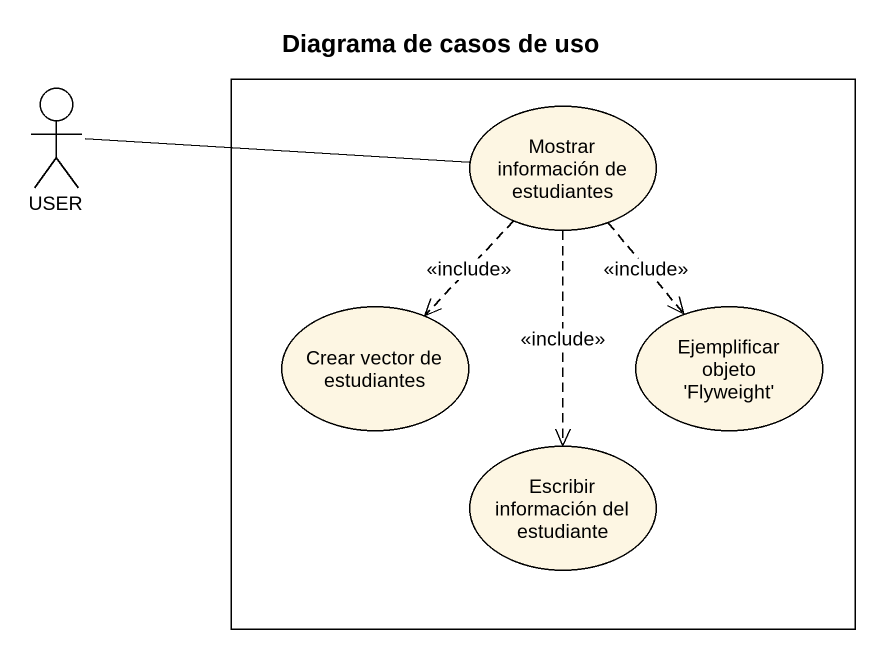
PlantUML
@startuml
title Diagrama de casos de uso
actor USER
rectangle " " as rectangle1 {
  usecase "Mostrar información de estudiantes" as Mostrar_información_de
  usecase "Crear vector de estudiantes" as Crear_vector_de_estudiantes
  usecase "Ejemplificar objeto 'Flyweight'" as Ejemplificar_objeto
  usecase "Escribir información del estudiante" as Escribir_información_del
}
USER -right- Mostrar_información_de
Mostrar_información_de ..> Crear_vector_de_estudiantes : <<include>>
Mostrar_información_de ..> Ejemplificar_objeto : <<include>>
Mostrar_información_de ..> Escribir_información_del : <<include>>
@enduml
